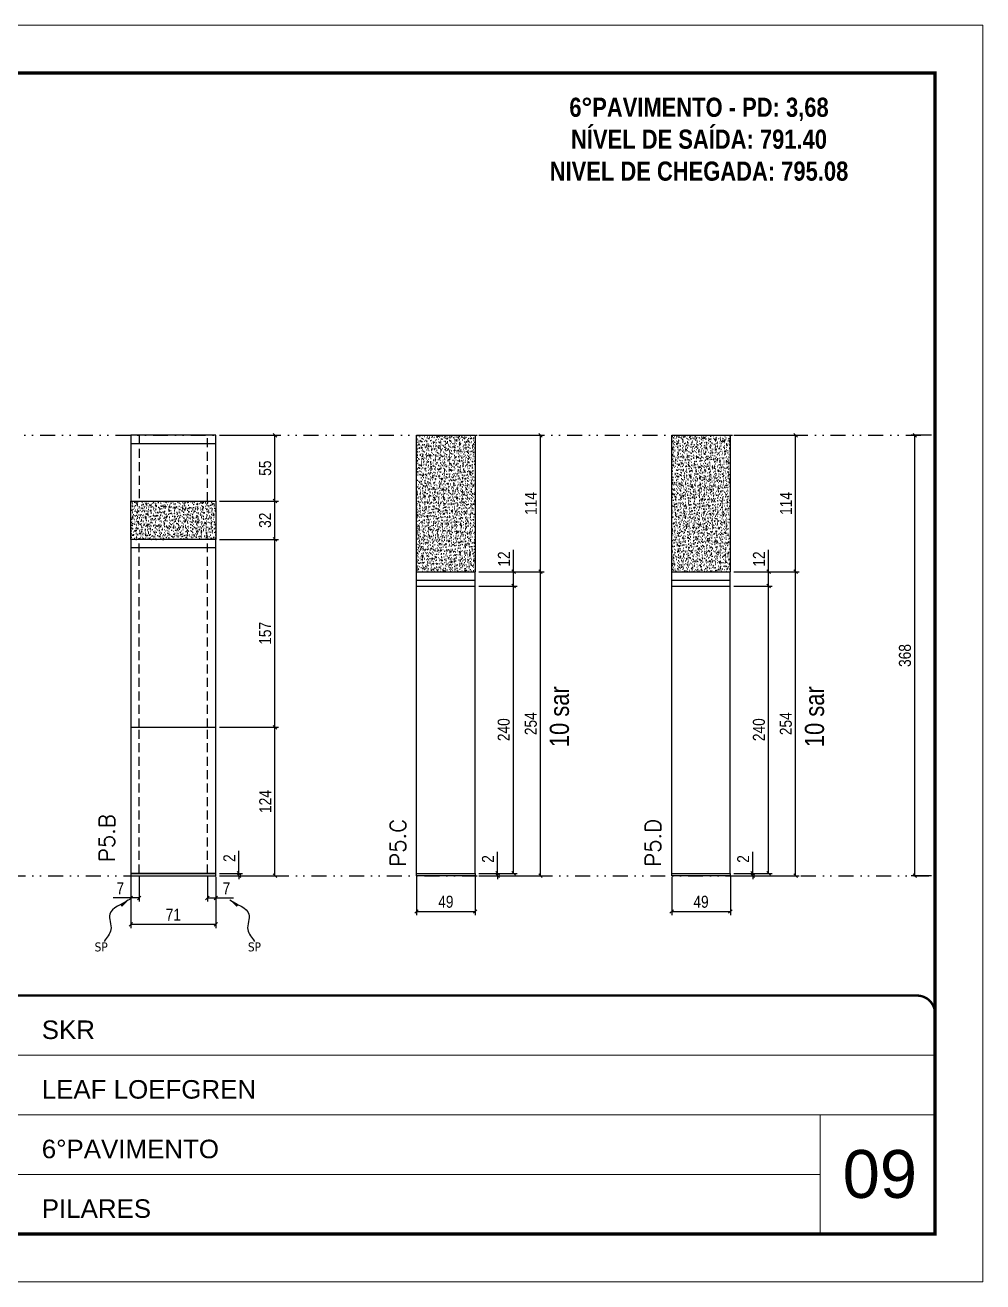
# Model space of a CAD drawing. Extents: x 14400 to 27878, y -21631 to 6985.
# Drawn here: x 15098 to 15898, y 3638 to 4688 of the extents above; entities that cross this region are included whole.
import ezdxf

# ---------------------------------------------------------------- set-up
doc = ezdxf.new("R2010")
doc.units = 0
for name, pattern in [('CONTINUO', [0]), ('DASHED', [0.75, 0.5, -0.25]), ('DIVIDE2', [0.625, 0.25, -0.125, 0, -0.125, 0, -0.125]), ('HIDDEN', [0.375, 0.25, -0.125])]:
    doc.linetypes.add(name, pattern=pattern)
for name, color, linetype, lineweight in [('CARIMBO', 255, 'Continuous', 9), ('Folhas', 255, 'Continuous', 9), ('SARRAFO DE PRESSAO', 251, 'DASHED', 9), ('Texto Seção', 7, 'Continuous', 15)]:
    doc.layers.add(name, color=color, linetype=linetype, lineweight=lineweight)
for name, color, linetype in [('COTA', 241, 'Continuous'), ('NOMENCLATURA', 7, 'Continuous'), ('Nível', 160, 'Continuous'), ('Painéis', 200, 'Continuous'), ('SARR_2.2x7', 40, 'Continuous'), ('Sarrafo de Pressão', 42, 'HIDDEN'), ('texto', 7, 'Continuous')]:
    doc.layers.add(name, color=color, linetype=linetype)
doc.styles.add('ARIAL', font='arial.ttf')
doc.styles.add('ARIAL_NARROW', font='ARIALN.TTF', dxfattribs={"height": 0.2})
doc.styles.add('COTA TECNICA', font='techl___.ttf', dxfattribs={"height": 10})
doc.styles.add('COTA TECNICA-50', font='techl___.ttf', dxfattribs={"height": 10})
doc.styles.add('REGUA-120', font='ROMANS.shx', dxfattribs={"height": 15})
doc.styles.add('ROMANC', font='techb___.ttf', dxfattribs={"height": 2.5})
doc.styles.get("Standard").update_dxf_attribs({"font": 'arial.ttf'})
doc.dimstyles.new('COTA PAINEL-50', dxfattribs={"dimtxt": 10, "dimasz": 3, "dimexe": 3, "dimexo": 3, "dimgap": 3, "dimtad": 1, "dimdec": 1, "dimzin": 12, "dimdsep": 46, "dimtxsty": 'COTA TECNICA-50', "dimblk1": 'OBLIQUE', "dimblk2": 'OBLIQUE', "dimsah": 1, "dimcen": 0.9, "dimclrd": 4, "dimclre": 4, "dimclrt": 240, "dimadec": 1, "dimazin": 3, "dimtfac": 1, "dimtdec": 1, "dimtmove": 0, "dimatfit": 3, "dimfxl": 1, "dimtolj": 1, "dimtzin": 12, "dimarcsym": 0})
doc.dimstyles.new('PAINEL', dxfattribs={"dimtxt": 10, "dimasz": 3, "dimexe": 3, "dimexo": 3, "dimgap": 3, "dimtad": 1, "dimdec": 1, "dimzin": 12, "dimdsep": 46, "dimtxsty": 'COTA TECNICA', "dimblk1": 'OBLIQUE', "dimblk2": 'OBLIQUE', "dimsah": 1, "dimcen": 0.9, "dimclrd": 4, "dimclre": 4, "dimclrt": 240, "dimadec": 1, "dimazin": 3, "dimtfac": 1, "dimtdec": 1, "dimtmove": 0, "dimatfit": 3, "dimfxl": 1, "dimtolj": 1, "dimtzin": 12, "dimarcsym": 0})
doc.dimstyles.get("Standard").update_dxf_attribs({"dimtxt": 0.18, "dimasz": 0.18, "dimexe": 0.18, "dimexo": 0.0625, "dimgap": 0.09, "dimtad": 0, "dimtih": 1, "dimtoh": 1, "dimdec": 4, "dimzin": 0, "dimdsep": 46, "dimtxsty": 'Standard', "dimcen": 0.09, "dimadec": 0, "dimazin": 0, "dimtfac": 1, "dimtdec": 4, "dimtofl": 0, "dimtmove": 0, "dimatfit": 3, "dimfxl": 1, "dimtolj": 1, "dimtzin": 0, "dimarcsym": 0})

# ---------------------------------------------------------------- blocks, each defined once
blk = doc.blocks.new('9999999999')
at = {"color": 30, "linetype": 'CONTINUO'}
for p, q in [((98564.6, 34379.6), (99584, 34379.6)), ((98564.6, 34329.8), (99488, 34329.8)), ((99584, 34329.8), (99488, 34329.8)), ((99488, 34329.8), (99488, 34230.2)), ((98564.6, 34280), (99488, 34280))]:
    blk.add_line(p, q, dxfattribs=at)
at = {"color": 30, "linetype": 'CONTINUO', "const_width": 2}
blk.add_lwpolyline([(99584, 34230.2), (99584, 34414.4, 0.414214), (99569, 34429.4), (98229, 34429.4, 0.414214), (98214, 34414.4), (98214, 34245.2, 0.414214), (98229, 34230.2), (99584, 34230.2)], format="xyb", dxfattribs=at)
at = {"layer": 'Folhas'}
blk.add_lwpolyline([(98139, 34190.2), (99624, 34190.2), (99624, 35240.2), (98139, 35240.2)], close=True, dxfattribs=at)
at = {"layer": 'Folhas', "color": 30, "const_width": 3}
blk.add_lwpolyline([(98214, 34230.2), (99584, 34230.2), (99584, 35200.2), (98214, 35200.2)], close=True, dxfattribs=at)
at = {"color": 7, "linetype": 'Continuous', "ltscale": 5, "style": 'ARIAL'}
for s, height, p in [('SKR', 15.48, (98837.7, 34393.1)), ('LEAF LOEFGREN', 15.483, (98837.7, 34343.3)), ('6°PAVIMENTO', 15.483, (98837.7, 34293.5)), ('PILARES', 15.48, (98837.7, 34243.7))]:
    blk.add_text(s, height=height, dxfattribs=at).set_placement(p)
blk = doc.blocks.new('_Oblique')
at = {"color": 0, "linetype": 'ByBlock', "lineweight": -2}
blk.add_line((-0.5, -0.5), (0.5, 0.5), dxfattribs=at)
blk = doc.blocks.new('*D2569')
at = {"layer": 'COTA', "color": 4, "lineweight": -2, "transparency": 16777216}
for p, q in [((15855.5, 4344.9), (15838.6, 4344.9)), ((15841.6, 3976.9), (15841.6, 4344.9)), ((15855.5, 3976.9), (15838.6, 3976.9))]:
    blk.add_line(p, q, dxfattribs=at)
at = {"layer": 'Defpoints', "color": 0, "transparency": 16777216}
for p in [(15841.6, 4344.9), (15858.5, 4344.9), (15858.5, 3976.9)]:
    blk.add_point(p, dxfattribs=at)
at = {"layer": 'COTA', "color": 4, "lineweight": -2, "transparency": 16777216, "xscale": 3, "yscale": 3, "zscale": 3}
for p, rotation in [((15841.6, 4344.9), 90), ((15841.6, 3976.9), 270)]:
    blk.add_blockref('_Oblique', p, dxfattribs=dict(at, rotation=rotation))
at = {"layer": 'COTA', "color": 240, "transparency": 16777216, "insert": (15833.4, 4160.9), "char_height": 10, "attachment_point": 5, "rotation": 90, "style": 'COTA TECNICA'}
blk.add_mtext('\\A1;368', dxfattribs=at)
blk = doc.blocks.new('*D2589')
at = {"layer": 'COTA', "color": 4, "lineweight": -2, "transparency": 16777216}
for p, q in [((15186.6, 3975.9), (15186.6, 3933.2)), ((15257.6, 3975.9), (15257.6, 3933.2)), ((15257.6, 3936.2), (15186.6, 3936.2))]:
    blk.add_line(p, q, dxfattribs=at)
at = {"layer": 'Defpoints', "color": 0, "transparency": 16777216}
for p in [(15186.6, 3978.9), (15257.6, 3978.9), (15186.6, 3936.2)]:
    blk.add_point(p, dxfattribs=at)
at = {"layer": 'COTA', "color": 4, "lineweight": -2, "transparency": 16777216, "xscale": 3, "yscale": 3, "zscale": 3, "rotation": 180}
blk.add_blockref('_Oblique', (15186.6, 3936.2), dxfattribs=at)
at = {"layer": 'COTA', "color": 4, "lineweight": -2, "transparency": 16777216, "xscale": 3, "yscale": 3, "zscale": 3}
blk.add_blockref('_Oblique', (15257.6, 3936.2), dxfattribs=at)
at = {"layer": 'COTA', "color": 240, "transparency": 16777216, "insert": (15222.1, 3944.3), "char_height": 10, "attachment_point": 5, "style": 'COTA TECNICA'}
blk.add_mtext('\\A1;71', dxfattribs=at)
blk = doc.blocks.new('*D2590')
at = {"layer": 'COTA', "color": 4, "lineweight": -2, "transparency": 16777216}
for p, q in [((15250.6, 3975.9), (15250.6, 3955.4)), ((15257.6, 3973.9), (15257.6, 3955.4)), ((15250.6, 3958.4), (15257.6, 3958.4)), ((15257.6, 3958.4), (15272.3, 3958.4))]:
    blk.add_line(p, q, dxfattribs=at)
at = {"layer": 'Defpoints', "color": 0, "transparency": 16777216}
for p in [(15250.6, 3978.9), (15257.6, 3976.9), (15257.6, 3958.4)]:
    blk.add_point(p, dxfattribs=at)
at = {"layer": 'COTA', "color": 4, "lineweight": -2, "transparency": 16777216, "xscale": 3, "yscale": 3, "zscale": 3, "rotation": 180}
blk.add_blockref('_Oblique', (15250.6, 3958.4), dxfattribs=at)
at = {"layer": 'COTA', "color": 4, "lineweight": -2, "transparency": 16777216, "xscale": 3, "yscale": 3, "zscale": 3}
blk.add_blockref('_Oblique', (15257.6, 3958.4), dxfattribs=at)
at = {"layer": 'COTA', "color": 240, "transparency": 16777216, "insert": (15266.5, 3966.4), "char_height": 10, "attachment_point": 5, "style": 'COTA TECNICA-50'}
blk.add_mtext('\\A1;7', dxfattribs=at)
blk = doc.blocks.new('*D2591')
at = {"layer": 'COTA', "color": 4, "lineweight": -2, "transparency": 16777216}
for p, q in [((15186.6, 3973.9), (15186.6, 3955.4)), ((15193.6, 3975.9), (15193.6, 3955.4)), ((15186.6, 3958.4), (15171.9, 3958.4)), ((15193.6, 3958.4), (15186.6, 3958.4))]:
    blk.add_line(p, q, dxfattribs=at)
at = {"layer": 'Defpoints', "color": 0, "transparency": 16777216}
for p in [(15186.6, 3976.9), (15193.6, 3978.9), (15186.6, 3958.4)]:
    blk.add_point(p, dxfattribs=at)
at = {"layer": 'COTA', "color": 4, "lineweight": -2, "transparency": 16777216, "xscale": 3, "yscale": 3, "zscale": 3, "rotation": 180}
blk.add_blockref('_Oblique', (15186.6, 3958.4), dxfattribs=at)
at = {"layer": 'COTA', "color": 4, "lineweight": -2, "transparency": 16777216, "xscale": 3, "yscale": 3, "zscale": 3}
blk.add_blockref('_Oblique', (15193.6, 3958.4), dxfattribs=at)
at = {"layer": 'COTA', "color": 240, "transparency": 16777216, "insert": (15177.8, 3966.4), "char_height": 10, "attachment_point": 5, "style": 'COTA TECNICA-50'}
blk.add_mtext('\\A1;7', dxfattribs=at)
blk = doc.blocks.new('*D2593')
at = {"layer": 'COTA', "color": 4, "linetype": 'ByBlock', "lineweight": -2, "transparency": 16777216}
for p, q in [((15260.6, 4100.9), (15310, 4100.9)), ((15307, 3976.9), (15307, 4100.9)), ((15260.6, 3976.9), (15310, 3976.9))]:
    blk.add_line(p, q, dxfattribs=at)
at = {"layer": 'Defpoints', "color": 0, "linetype": 'ByBlock', "transparency": 16777216}
for p in [(15257.6, 4100.9), (15307, 4100.9), (15257.6, 3976.9)]:
    blk.add_point(p, dxfattribs=at)
at = {"layer": 'COTA', "color": 4, "linetype": 'ByBlock', "lineweight": -2, "transparency": 16777216, "xscale": 3, "yscale": 3, "zscale": 3}
for p, rotation in [((15307, 4100.9), 90), ((15307, 3976.9), 270)]:
    blk.add_blockref('_Oblique', p, dxfattribs=dict(at, rotation=rotation))
at = {"layer": 'COTA', "color": 240, "linetype": 'ByBlock', "transparency": 16777216, "insert": (15298.9, 4038.9), "char_height": 10, "attachment_point": 5, "rotation": 90, "style": 'COTA TECNICA'}
blk.add_mtext('\\A1;124', dxfattribs=at)
blk = doc.blocks.new('*D2592')
at = {"layer": 'COTA', "color": 4, "lineweight": -2, "transparency": 16777216}
for p, q in [((15276.9, 3978.9), (15276.9, 3997.7)), ((15260.6, 3978.9), (15279.9, 3978.9)), ((15260.6, 3976.9), (15279.9, 3976.9)), ((15276.9, 3976.9), (15276.9, 3978.9)), ((15276.9, 3976.9), (15276.9, 3973.9))]:
    blk.add_line(p, q, dxfattribs=at)
at = {"layer": 'Defpoints', "color": 0, "transparency": 16777216}
for p in [(15257.6, 3978.9), (15257.6, 3976.9), (15276.9, 3976.9)]:
    blk.add_point(p, dxfattribs=at)
at = {"layer": 'COTA', "color": 4, "lineweight": -2, "transparency": 16777216, "xscale": 3, "yscale": 3, "zscale": 3}
for p, rotation in [((15276.9, 3978.9), 270), ((15276.9, 3976.9), 90)]:
    blk.add_blockref('_Oblique', p, dxfattribs=dict(at, rotation=rotation))
at = {"layer": 'COTA', "color": 240, "transparency": 16777216, "insert": (15268.9, 3991.6), "char_height": 10, "attachment_point": 5, "rotation": 90, "style": 'COTA TECNICA-50'}
blk.add_mtext('\\A1;2', dxfattribs=at)
blk = doc.blocks.new('*D2594')
at = {"layer": 'COTA', "color": 4, "linetype": 'ByBlock', "lineweight": -2, "transparency": 16777216}
for p, q in [((15260.6, 4100.9), (15310, 4100.9)), ((15307, 3976.9), (15307, 4100.9)), ((15260.6, 3976.9), (15310, 3976.9))]:
    blk.add_line(p, q, dxfattribs=at)
at = {"layer": 'Defpoints', "color": 0, "linetype": 'ByBlock', "transparency": 16777216}
for p in [(15257.6, 4100.9), (15307, 4100.9), (15257.6, 3976.9)]:
    blk.add_point(p, dxfattribs=at)
at = {"layer": 'COTA', "color": 4, "linetype": 'ByBlock', "lineweight": -2, "transparency": 16777216, "xscale": 3, "yscale": 3, "zscale": 3}
for p, rotation in [((15307, 4100.9), 90), ((15307, 3976.9), 270)]:
    blk.add_blockref('_Oblique', p, dxfattribs=dict(at, rotation=rotation))
at = {"layer": 'COTA', "color": 240, "linetype": 'ByBlock', "transparency": 16777216, "insert": (15298.9, 4038.9), "char_height": 10, "attachment_point": 5, "rotation": 90, "style": 'COTA TECNICA'}
blk.add_mtext('\\A1;124', dxfattribs=at)
blk = doc.blocks.new('*D2595')
at = {"layer": 'COTA', "color": 4, "lineweight": -2, "transparency": 16777216}
for p, q in [((15260.6, 4289.9), (15310, 4289.9)), ((15307, 4257.9), (15307, 4289.9)), ((15260.6, 4257.9), (15310, 4257.9))]:
    blk.add_line(p, q, dxfattribs=at)
at = {"layer": 'Defpoints', "color": 0, "transparency": 16777216}
for p in [(15257.6, 4289.9), (15307, 4289.9), (15257.6, 4257.9)]:
    blk.add_point(p, dxfattribs=at)
at = {"layer": 'COTA', "color": 4, "lineweight": -2, "transparency": 16777216, "xscale": 3, "yscale": 3, "zscale": 3}
for p, rotation in [((15307, 4289.9), 90), ((15307, 4257.9), 270)]:
    blk.add_blockref('_Oblique', p, dxfattribs=dict(at, rotation=rotation))
at = {"layer": 'COTA', "color": 240, "transparency": 16777216, "insert": (15298.8, 4273.9), "char_height": 10, "attachment_point": 5, "rotation": 90, "style": 'COTA TECNICA'}
blk.add_mtext('\\A1;32', dxfattribs=at)
blk = doc.blocks.new('*D2596')
at = {"layer": 'COTA', "color": 4, "lineweight": -2, "transparency": 16777216}
for p, q in [((15260.6, 4257.9), (15310, 4257.9)), ((15307, 4100.9), (15307, 4257.9)), ((15260.6, 4100.9), (15310, 4100.9))]:
    blk.add_line(p, q, dxfattribs=at)
at = {"layer": 'Defpoints', "color": 0, "transparency": 16777216}
for p in [(15257.6, 4257.9), (15307, 4257.9), (15257.6, 4100.9)]:
    blk.add_point(p, dxfattribs=at)
at = {"layer": 'COTA', "color": 4, "lineweight": -2, "transparency": 16777216, "xscale": 3, "yscale": 3, "zscale": 3}
for p, rotation in [((15307, 4257.9), 90), ((15307, 4100.9), 270)]:
    blk.add_blockref('_Oblique', p, dxfattribs=dict(at, rotation=rotation))
at = {"layer": 'COTA', "color": 240, "transparency": 16777216, "insert": (15298.9, 4179.4), "char_height": 10, "attachment_point": 5, "rotation": 90, "style": 'COTA TECNICA'}
blk.add_mtext('\\A1;157', dxfattribs=at)
blk = doc.blocks.new('*D2597')
at = {"layer": 'COTA', "color": 4, "lineweight": -2, "transparency": 16777216}
for p, q in [((15260.6, 4344.9), (15310, 4344.9)), ((15307, 4289.9), (15307, 4344.9)), ((15260.6, 4289.9), (15310, 4289.9))]:
    blk.add_line(p, q, dxfattribs=at)
at = {"layer": 'Defpoints', "color": 0, "transparency": 16777216}
for p in [(15257.6, 4344.9), (15307, 4344.9), (15257.6, 4289.9)]:
    blk.add_point(p, dxfattribs=at)
at = {"layer": 'COTA', "color": 4, "lineweight": -2, "transparency": 16777216, "xscale": 3, "yscale": 3, "zscale": 3}
for p, rotation in [((15307, 4344.9), 90), ((15307, 4289.9), 270)]:
    blk.add_blockref('_Oblique', p, dxfattribs=dict(at, rotation=rotation))
at = {"layer": 'COTA', "color": 240, "transparency": 16777216, "insert": (15298.9, 4317.4), "char_height": 10, "attachment_point": 5, "rotation": 90, "style": 'COTA TECNICA'}
blk.add_mtext('\\A1;55', dxfattribs=at)
blk = doc.blocks.new('*D2598')
at = {"layer": 'COTA', "color": 4, "lineweight": -2, "transparency": 16777216}
for p, q in [((15425.3, 3975.9), (15425.3, 3944)), ((15474.3, 3975.9), (15474.3, 3944)), ((15425.3, 3947), (15474.3, 3947))]:
    blk.add_line(p, q, dxfattribs=at)
at = {"layer": 'Defpoints', "color": 0, "transparency": 16777216}
for p in [(15425.3, 3978.9), (15474.3, 3978.9), (15474.3, 3947)]:
    blk.add_point(p, dxfattribs=at)
at = {"layer": 'COTA', "color": 4, "lineweight": -2, "transparency": 16777216, "xscale": 3, "yscale": 3, "zscale": 3, "rotation": 180}
blk.add_blockref('_Oblique', (15425.3, 3947), dxfattribs=at)
at = {"layer": 'COTA', "color": 4, "lineweight": -2, "transparency": 16777216, "xscale": 3, "yscale": 3, "zscale": 3}
blk.add_blockref('_Oblique', (15474.3, 3947), dxfattribs=at)
at = {"layer": 'COTA', "color": 240, "transparency": 16777216, "insert": (15449.8, 3955.1), "char_height": 10, "attachment_point": 5, "style": 'COTA TECNICA'}
blk.add_mtext('\\A1;49', dxfattribs=at)
blk = doc.blocks.new('*D2599')
at = {"layer": 'COTA', "color": 4, "lineweight": -2, "transparency": 16777216}
for p, q in [((15493, 3978.9), (15493, 3997)), ((15477.3, 3978.9), (15496, 3978.9)), ((15477.3, 3976.9), (15496, 3976.9)), ((15493, 3976.9), (15493, 3978.9)), ((15493, 3976.9), (15493, 3973.9))]:
    blk.add_line(p, q, dxfattribs=at)
at = {"layer": 'Defpoints', "color": 0, "transparency": 16777216}
for p in [(15474.3, 3978.9), (15474.3, 3976.9), (15493, 3978.9)]:
    blk.add_point(p, dxfattribs=at)
at = {"layer": 'COTA', "color": 4, "lineweight": -2, "transparency": 16777216, "xscale": 3, "yscale": 3, "zscale": 3}
for p, rotation in [((15493, 3978.9), 270), ((15493, 3976.9), 90)]:
    blk.add_blockref('_Oblique', p, dxfattribs=dict(at, rotation=rotation))
at = {"layer": 'COTA', "color": 240, "transparency": 16777216, "insert": (15485, 3990.9), "char_height": 10, "attachment_point": 5, "rotation": 90, "style": 'COTA TECNICA-50'}
blk.add_mtext('\\A1;2', dxfattribs=at)
blk = doc.blocks.new('*D2600')
at = {"layer": 'COTA', "color": 4, "lineweight": -2, "transparency": 16777216}
for p, q in [((15477.3, 4230.9), (15531.9, 4230.9)), ((15528.9, 3976.9), (15528.9, 4230.9)), ((15477.3, 3976.9), (15531.9, 3976.9))]:
    blk.add_line(p, q, dxfattribs=at)
at = {"layer": 'Defpoints', "color": 0, "transparency": 16777216}
for p in [(15474.3, 4230.9), (15528.9, 4230.9), (15474.3, 3976.9)]:
    blk.add_point(p, dxfattribs=at)
at = {"layer": 'COTA', "color": 4, "lineweight": -2, "transparency": 16777216, "xscale": 3, "yscale": 3, "zscale": 3}
for p, rotation in [((15528.9, 4230.9), 90), ((15528.9, 3976.9), 270)]:
    blk.add_blockref('_Oblique', p, dxfattribs=dict(at, rotation=rotation))
at = {"layer": 'COTA', "color": 240, "transparency": 16777216, "insert": (15520.8, 4103.9), "char_height": 10, "attachment_point": 5, "rotation": 90, "style": 'COTA TECNICA'}
blk.add_mtext('\\A1;254', dxfattribs=at)
blk = doc.blocks.new('*D2601')
at = {"layer": 'COTA', "color": 4, "lineweight": -2, "transparency": 16777216}
for p, q in [((15477.3, 4344.9), (15531.9, 4344.9)), ((15528.9, 4230.9), (15528.9, 4344.9)), ((15477.3, 4230.9), (15531.9, 4230.9))]:
    blk.add_line(p, q, dxfattribs=at)
at = {"layer": 'Defpoints', "color": 0, "transparency": 16777216}
for p in [(15474.3, 4344.9), (15528.9, 4344.9), (15474.3, 4230.9)]:
    blk.add_point(p, dxfattribs=at)
at = {"layer": 'COTA', "color": 4, "lineweight": -2, "transparency": 16777216, "xscale": 3, "yscale": 3, "zscale": 3}
for p, rotation in [((15528.9, 4344.9), 90), ((15528.9, 4230.9), 270)]:
    blk.add_blockref('_Oblique', p, dxfattribs=dict(at, rotation=rotation))
at = {"layer": 'COTA', "color": 240, "transparency": 16777216, "insert": (15520.8, 4287.9), "char_height": 10, "attachment_point": 5, "rotation": 90, "style": 'COTA TECNICA'}
blk.add_mtext('\\A1;114', dxfattribs=at)
blk = doc.blocks.new('*D2602')
at = {"layer": 'COTA', "color": 4, "lineweight": -2, "transparency": 16777216}
for p, q in [((15477.3, 4218.9), (15509.4, 4218.9)), ((15506.4, 3978.9), (15506.4, 4218.9)), ((15477.3, 3978.9), (15509.4, 3978.9))]:
    blk.add_line(p, q, dxfattribs=at)
at = {"layer": 'Defpoints', "color": 0, "transparency": 16777216}
for p in [(15474.3, 4218.9), (15506.4, 4218.9), (15474.3, 3978.9)]:
    blk.add_point(p, dxfattribs=at)
at = {"layer": 'COTA', "color": 4, "lineweight": -2, "transparency": 16777216, "xscale": 3, "yscale": 3, "zscale": 3}
for p, rotation in [((15506.4, 4218.9), 90), ((15506.4, 3978.9), 270)]:
    blk.add_blockref('_Oblique', p, dxfattribs=dict(at, rotation=rotation))
at = {"layer": 'COTA', "color": 240, "transparency": 16777216, "insert": (15498.2, 4098.9), "char_height": 10, "attachment_point": 5, "rotation": 90, "style": 'COTA TECNICA'}
blk.add_mtext('\\A1;240', dxfattribs=at)
blk = doc.blocks.new('*D2603')
at = {"layer": 'COTA', "color": 4, "lineweight": -2, "transparency": 16777216}
for p, q in [((15506.4, 4230.9), (15506.4, 4249.2)), ((15477.3, 4230.9), (15509.4, 4230.9)), ((15506.4, 4218.9), (15506.4, 4230.9)), ((15477.3, 4218.9), (15509.4, 4218.9))]:
    blk.add_line(p, q, dxfattribs=at)
at = {"layer": 'Defpoints', "color": 0, "transparency": 16777216}
for p in [(15474.3, 4230.9), (15506.4, 4230.9), (15474.3, 4218.9)]:
    blk.add_point(p, dxfattribs=at)
at = {"layer": 'COTA', "color": 4, "lineweight": -2, "transparency": 16777216, "xscale": 3, "yscale": 3, "zscale": 3}
for p, rotation in [((15506.4, 4230.9), 90), ((15506.4, 4218.9), 270)]:
    blk.add_blockref('_Oblique', p, dxfattribs=dict(at, rotation=rotation))
at = {"layer": 'COTA', "color": 240, "transparency": 16777216, "insert": (15498.3, 4241.5), "char_height": 10, "attachment_point": 5, "rotation": 90, "style": 'COTA TECNICA'}
blk.add_mtext('\\A1;12', dxfattribs=at)
blk = doc.blocks.new('*D2604')
at = {"layer": 'COTA', "color": 4, "lineweight": -2, "transparency": 16777216}
for p, q in [((15638.5, 3975.9), (15638.5, 3944)), ((15687.5, 3975.9), (15687.5, 3944)), ((15638.5, 3947), (15687.5, 3947))]:
    blk.add_line(p, q, dxfattribs=at)
at = {"layer": 'Defpoints', "color": 0, "transparency": 16777216}
for p in [(15638.5, 3978.9), (15687.5, 3978.9), (15687.5, 3947)]:
    blk.add_point(p, dxfattribs=at)
at = {"layer": 'COTA', "color": 4, "lineweight": -2, "transparency": 16777216, "xscale": 3, "yscale": 3, "zscale": 3, "rotation": 180}
blk.add_blockref('_Oblique', (15638.5, 3947), dxfattribs=at)
at = {"layer": 'COTA', "color": 4, "lineweight": -2, "transparency": 16777216, "xscale": 3, "yscale": 3, "zscale": 3}
blk.add_blockref('_Oblique', (15687.5, 3947), dxfattribs=at)
at = {"layer": 'COTA', "color": 240, "transparency": 16777216, "insert": (15663, 3955.1), "char_height": 10, "attachment_point": 5, "style": 'COTA TECNICA'}
blk.add_mtext('\\A1;49', dxfattribs=at)
blk = doc.blocks.new('*D2605')
at = {"layer": 'COTA', "color": 4, "lineweight": -2, "transparency": 16777216}
for p, q in [((15706.2, 3978.9), (15706.2, 3997)), ((15690.5, 3978.9), (15709.2, 3978.9)), ((15690.5, 3976.9), (15709.2, 3976.9)), ((15706.2, 3976.9), (15706.2, 3978.9)), ((15706.2, 3976.9), (15706.2, 3973.9))]:
    blk.add_line(p, q, dxfattribs=at)
at = {"layer": 'Defpoints', "color": 0, "transparency": 16777216}
for p in [(15687.5, 3978.9), (15687.5, 3976.9), (15706.2, 3978.9)]:
    blk.add_point(p, dxfattribs=at)
at = {"layer": 'COTA', "color": 4, "lineweight": -2, "transparency": 16777216, "xscale": 3, "yscale": 3, "zscale": 3}
for p, rotation in [((15706.2, 3978.9), 270), ((15706.2, 3976.9), 90)]:
    blk.add_blockref('_Oblique', p, dxfattribs=dict(at, rotation=rotation))
at = {"layer": 'COTA', "color": 240, "transparency": 16777216, "insert": (15698.2, 3990.9), "char_height": 10, "attachment_point": 5, "rotation": 90, "style": 'COTA TECNICA-50'}
blk.add_mtext('\\A1;2', dxfattribs=at)
blk = doc.blocks.new('*D2606')
at = {"layer": 'COTA', "color": 4, "lineweight": -2, "transparency": 16777216}
for p, q in [((15690.5, 4230.9), (15745, 4230.9)), ((15742, 3976.9), (15742, 4230.9)), ((15690.5, 3976.9), (15745, 3976.9))]:
    blk.add_line(p, q, dxfattribs=at)
at = {"layer": 'Defpoints', "color": 0, "transparency": 16777216}
for p in [(15687.5, 4230.9), (15742, 4230.9), (15687.5, 3976.9)]:
    blk.add_point(p, dxfattribs=at)
at = {"layer": 'COTA', "color": 4, "lineweight": -2, "transparency": 16777216, "xscale": 3, "yscale": 3, "zscale": 3}
for p, rotation in [((15742, 4230.9), 90), ((15742, 3976.9), 270)]:
    blk.add_blockref('_Oblique', p, dxfattribs=dict(at, rotation=rotation))
at = {"layer": 'COTA', "color": 240, "transparency": 16777216, "insert": (15733.9, 4103.9), "char_height": 10, "attachment_point": 5, "rotation": 90, "style": 'COTA TECNICA'}
blk.add_mtext('\\A1;254', dxfattribs=at)
blk = doc.blocks.new('*D2607')
at = {"layer": 'COTA', "color": 4, "lineweight": -2, "transparency": 16777216}
for p, q in [((15690.5, 4344.9), (15745, 4344.9)), ((15742, 4230.9), (15742, 4344.9)), ((15690.5, 4230.9), (15745, 4230.9))]:
    blk.add_line(p, q, dxfattribs=at)
at = {"layer": 'Defpoints', "color": 0, "transparency": 16777216}
for p in [(15687.5, 4344.9), (15742, 4344.9), (15687.5, 4230.9)]:
    blk.add_point(p, dxfattribs=at)
at = {"layer": 'COTA', "color": 4, "lineweight": -2, "transparency": 16777216, "xscale": 3, "yscale": 3, "zscale": 3}
for p, rotation in [((15742, 4344.9), 90), ((15742, 4230.9), 270)]:
    blk.add_blockref('_Oblique', p, dxfattribs=dict(at, rotation=rotation))
at = {"layer": 'COTA', "color": 240, "transparency": 16777216, "insert": (15734, 4287.9), "char_height": 10, "attachment_point": 5, "rotation": 90, "style": 'COTA TECNICA'}
blk.add_mtext('\\A1;114', dxfattribs=at)
blk = doc.blocks.new('*D2608')
at = {"layer": 'COTA', "color": 4, "lineweight": -2, "transparency": 16777216}
for p, q in [((15690.5, 4218.9), (15722.5, 4218.9)), ((15719.5, 3978.9), (15719.5, 4218.9)), ((15690.5, 3978.9), (15722.5, 3978.9))]:
    blk.add_line(p, q, dxfattribs=at)
at = {"layer": 'Defpoints', "color": 0, "transparency": 16777216}
for p in [(15687.5, 4218.9), (15719.5, 4218.9), (15687.5, 3978.9)]:
    blk.add_point(p, dxfattribs=at)
at = {"layer": 'COTA', "color": 4, "lineweight": -2, "transparency": 16777216, "xscale": 3, "yscale": 3, "zscale": 3}
for p, rotation in [((15719.5, 4218.9), 90), ((15719.5, 3978.9), 270)]:
    blk.add_blockref('_Oblique', p, dxfattribs=dict(at, rotation=rotation))
at = {"layer": 'COTA', "color": 240, "transparency": 16777216, "insert": (15711.4, 4098.9), "char_height": 10, "attachment_point": 5, "rotation": 90, "style": 'COTA TECNICA'}
blk.add_mtext('\\A1;240', dxfattribs=at)
blk = doc.blocks.new('*D2609')
at = {"layer": 'COTA', "color": 4, "lineweight": -2, "transparency": 16777216}
for p, q in [((15719.5, 4230.9), (15719.5, 4249.2)), ((15690.5, 4230.9), (15722.5, 4230.9)), ((15719.5, 4218.9), (15719.5, 4230.9)), ((15690.5, 4218.9), (15722.5, 4218.9))]:
    blk.add_line(p, q, dxfattribs=at)
at = {"layer": 'Defpoints', "color": 0, "transparency": 16777216}
for p in [(15687.5, 4230.9), (15719.5, 4230.9), (15687.5, 4218.9)]:
    blk.add_point(p, dxfattribs=at)
at = {"layer": 'COTA', "color": 4, "lineweight": -2, "transparency": 16777216, "xscale": 3, "yscale": 3, "zscale": 3}
for p, rotation in [((15719.5, 4230.9), 90), ((15719.5, 4218.9), 270)]:
    blk.add_blockref('_Oblique', p, dxfattribs=dict(at, rotation=rotation))
at = {"layer": 'COTA', "color": 240, "transparency": 16777216, "insert": (15711.4, 4241.5), "char_height": 10, "attachment_point": 5, "rotation": 90, "style": 'COTA TECNICA'}
blk.add_mtext('\\A1;12', dxfattribs=at)

msp = doc.modelspace()

# ---------------------------------------------------------------- hatches: boundary and pattern name
at = {"layer": 'COTA'}
h = msp.add_hatch(dxfattribs=at)
h.set_pattern_fill('AR-CONC', color=256, scale=0.03)
h.paths.add_polyline_path([(15474.35, 4344.86), (15425.35, 4344.86), (15425.35, 4230.86), (15474.35, 4230.86)])
h = msp.add_hatch(dxfattribs=at)
h.set_pattern_fill('AR-CONC', color=256, scale=0.03)
h.paths.add_polyline_path([(15687.48, 4344.86), (15638.48, 4344.86), (15638.48, 4230.86), (15687.48, 4230.86)])
h = msp.add_hatch(dxfattribs=at)
h.set_pattern_fill('AR-CONC', color=256, scale=0.03)
h.set_pattern_definition([(50, (-1458.269, -1214.575), (5.4655401, -0.4781726), [0.5715, -6.2865]), (355, (-1458.269, -1214.575), (-1.0573026, 5.7317054), [0.4572, -5.0292175]), (100.451445, (-1457.814, -1214.615), (4.4082374, 5.2535326), [0.4857003, -5.3427073]), (46.1842, (-1458.269, -1213.051), (8.1323712, -1.2612698), [0.85725, -9.42975]), (96.63556, (-1457.5915, -1213.156), (7.122124, 7.4227837), [0.7285507, -8.0140682]), (351.18415, (-1458.269, -1213.051), (7.122124, 7.4227837), [0.685799, -7.543792]), (21, (-1457.507, -1213.432), (4.5484317, -3.067956), [0.5715, -6.2865]), (326, (-1457.507, -1213.432), (1.8540609, 5.525639), [0.4572, -5.0292]), (71.451445, (-1457.128, -1213.688), (6.4024926, 2.457683), [0.4857003, -5.3426981]), (37.5, (-1458.2692, -1214.5751), (0.0926581, 2.53665117), [0, -4.96824, 0, -5.1054, 0, -5.04825]), (7.5, (-1458.2692, -1214.575), (2.00458988, 3.00541724), [0, -2.91084, 0, -4.85394, 0, -1.92405]), (327.5, (-1459.9685, -1214.5751), (4.06771786, -0.17186232), [0, -1.905, 0, -5.9436, 0, -7.8867]), (317.5, (-1460.7305, -1214.575), (4.44387544, 0.7627947), [0, -2.4765, 0, -3.94716, 0, -5.6007])])
h.paths.add_polyline_path([(15186.62, 4257.86), (15257.62, 4257.86), (15257.62, 4289.86), (15186.62, 4289.86)])

# ---------------------------------------------------------------- linework, layer by layer
for p, q in [((15425.35, 4230.86), (15425.35, 4344.86)), ((15425.35, 4344.86), (15474.35, 4344.86)), ((15474.35, 4344.86), (15474.35, 4230.86)), ((15638.48, 4230.86), (15638.48, 4344.86)), ((15638.48, 4344.86), (15687.48, 4344.86)), ((15687.48, 4344.86), (15687.48, 4230.86)), ((15186.62, 4257.86), (15186.62, 4289.86)), ((15186.62, 4289.86), (15257.62, 4289.86)), ((15257.62, 4289.86), (15257.62, 4257.86))]:
    msp.add_line(p, q, dxfattribs=at)
at = {"layer": 'Nível', "color": 4, "linetype": 'DIVIDE2', "ltscale": 50}
for p, q in [((14859.21, 4344.86), (15858.47, 4344.86)), ((14488.47, 3976.86), (15858.47, 3976.86))]:
    msp.add_line(p, q, dxfattribs=at)
at = {"layer": 'Painéis'}
for p, q in [((15257.62, 4344.86), (15186.62, 4344.86)), ((15186.62, 4344.86), (15186.62, 4289.86)), ((15257.62, 4289.86), (15257.62, 4344.86)), ((15186.62, 4289.86), (15257.62, 4289.86)), ((15186.62, 4257.86), (15186.62, 3978.86)), ((15257.62, 4257.86), (15186.62, 4257.86)), ((15257.62, 3978.86), (15257.62, 4257.86)), ((15425.35, 3978.86), (15425.35, 4230.86)), ((15425.35, 4230.86), (15474.35, 4230.86)), ((15474.35, 3978.86), (15474.35, 4230.86)), ((15638.48, 3978.86), (15638.48, 4230.86)), ((15638.48, 4230.86), (15687.48, 4230.86)), ((15687.48, 3978.86), (15687.48, 4230.86)), ((15425.35, 4218.86), (15474.35, 4218.86)), ((15638.48, 4218.86), (15687.48, 4218.86)), ((15257.62, 4100.86), (15186.62, 4100.86)), ((15186.62, 3978.86), (15257.62, 3978.86)), ((15425.35, 3978.86), (15474.35, 3978.86)), ((15425.35, 3978.86), (15474.35, 3978.86)), ((15425.35, 3976.86), (15425.35, 3978.86)), ((15474.35, 3976.86), (15425.35, 3976.86)), ((15474.35, 3978.86), (15474.35, 3976.86)), ((15638.48, 3978.86), (15687.48, 3978.86)), ((15638.48, 3978.86), (15687.48, 3978.86)), ((15638.48, 3976.86), (15638.48, 3978.86)), ((15687.48, 3976.86), (15638.48, 3976.86)), ((15687.48, 3978.86), (15687.48, 3976.86))]:
    msp.add_line(p, q, dxfattribs=at)
msp.add_lwpolyline([(15257.62, 3978.86), (15186.62, 3978.86), (15186.62, 3976.86), (15257.62, 3976.86)], close=True, dxfattribs=at)
at = {"layer": 'SARR_2.2x7'}
for p, q in [((15257.62, 4337.86), (15186.62, 4337.86)), ((15257.62, 4250.86), (15186.62, 4250.86)), ((15425.35, 4223.86), (15474.35, 4223.86)), ((15638.48, 4223.86), (15687.48, 4223.86))]:
    msp.add_line(p, q, dxfattribs=at)
at = {"layer": 'Sarrafo de Pressão', "ltscale": 30}
for p, q in [((15193.62, 4344.86), (15193.62, 4289.86)), ((15250.62, 4289.86), (15250.62, 4344.86)), ((15193.62, 4100.86), (15193.62, 4257.86)), ((15250.62, 4100.86), (15250.62, 4257.86)), ((15193.62, 3978.86), (15193.62, 4100.86)), ((15250.62, 3978.86), (15250.62, 4100.86))]:
    msp.add_line(p, q, dxfattribs=at)

# ---------------------------------------------------------------- block references
at = {"layer": 'SARRAFO DE PRESSAO', "color": 6, "linetype": 'ByBlock'}
msp.add_blockref('9999999999', (-83725.51, -30552.63), dxfattribs=at)

# ---------------------------------------------------------------- texts
at = {"layer": 'CARIMBO', "style": 'ARIAL'}
msp.add_text('09', height=40, dxfattribs=at).set_placement((15781.33, 3707.72))
at = {"layer": 'NOMENCLATURA', "style": 'ARIAL_NARROW'}
for p in [(15552.63, 4084.3), (15765.76, 4084.3)]:
    msp.add_text('10 sar', height=16, rotation=90, dxfattribs=at).set_placement(p)
at = {"layer": 'NOMENCLATURA', "color": 2, "insert": (15661.31, 4653.64), "char_height": 16, "attachment_point": 2, "style": 'ROMANC'}
msp.add_mtext_dynamic_manual_height_columns('\\P6°PAVIMENTO - PD: 3,68\\PNÍVEL DE SAÍDA: 791.40\\PNIVEL DE CHEGADA: 795.08', width=432.3511, gutter_width=1, heights=[0], dxfattribs=at)
at = {"layer": 'texto', "color": 0, "char_height": 7.5, "attachment_point": 5}
for insert in [(15161.84, 3917.37), (15289.86, 3917.37)]:
    msp.add_mtext('{\\fTahoma|b0|i0|c0|p34;\\C4;SP}', dxfattribs=dict(at, insert=insert))
at = {"layer": 'Texto Seção', "char_height": 13, "width": 285.3299, "attachment_point": 7, "rotation": 90, "style": 'REGUA-120'}
for s, insert in [('P5.B', (15173.15, 3988.11)), ('P5.C', (15416.3, 3984.27)), ('P5.D', (15629.44, 3984.27))]:
    msp.add_mtext(s, dxfattribs=dict(at, insert=insert))

# ---------------------------------------------------------------- dimensions: what is measured, and where the dimension line sits
at = {"layer": 'COTA'}
for base, p1, p2, angle, dimstyle, picture, middle in [((15306.98, 4344.86), (15257.62, 4289.86), (15257.62, 4344.86), 90, 'PAINEL', '*D2597', (15298.87, 4317.36)), ((15528.91, 4344.86), (15474.35, 4230.86), (15474.35, 4344.86), 90, 'PAINEL', '*D2601', (15520.84, 4287.86)), ((15742.05, 4344.86), (15687.48, 4230.86), (15687.48, 4344.86), 90, 'PAINEL', '*D2607', (15733.98, 4287.86)), ((15841.63, 4344.86), (15858.47, 3976.86), (15858.47, 4344.86), 90, 'PAINEL', '*D2569', (15833.39, 4160.86)), ((15306.98, 4289.86), (15257.62, 4257.86), (15257.62, 4289.86), 90, 'PAINEL', '*D2595', (15298.76, 4273.86)), ((15306.98, 4257.86), (15257.62, 4100.86), (15257.62, 4257.86), 90, 'PAINEL', '*D2596', (15298.87, 4179.36)), ((15506.35, 4230.86), (15474.35, 4218.86), (15474.35, 4230.86), 90, 'PAINEL', '*D2603', (15498.29, 4241.52)), ((15719.49, 4230.86), (15687.48, 4218.86), (15687.48, 4230.86), 90, 'PAINEL', '*D2609', (15711.43, 4241.52)), ((15506.35, 4218.86), (15474.35, 3978.86), (15474.35, 4218.86), 90, 'PAINEL', '*D2602', (15498.25, 4098.86)), ((15719.49, 4218.86), (15687.48, 3978.86), (15687.48, 4218.86), 90, 'PAINEL', '*D2608', (15711.39, 4098.86)), ((15186.62, 3958.35), (15193.62, 3978.86), (15186.62, 3976.86), 180, 'COTA PAINEL-50', '*D2591', (15177.75, 3966.42))]:
    dim = msp.add_linear_dim(base=base, p1=p1, p2=p2, angle=angle, dimstyle=dimstyle, dxfattribs=at)
    dim.commit()
    dim.dimension.update_dxf_attribs({"geometry": picture, "text_midpoint": middle})
for base, p1, p2, angle, picture, middle in [((15528.91, 4230.86), (15474.35, 3976.86), (15474.35, 4230.86), 90, '*D2600', (15520.8, 4103.86)), ((15742.05, 4230.86), (15687.48, 3976.86), (15687.48, 4230.86), 90, '*D2606', (15733.94, 4103.86)), ((15186.62, 3936.18), (15257.62, 3978.86), (15186.62, 3978.86), 180, '*D2589', (15222.12, 3944.26))]:
    dim = msp.add_linear_dim(base=base, p1=p1, p2=p2, angle=angle, dimstyle='PAINEL', override={"dimarcsym": 2}, dxfattribs=at)
    dim.commit()
    dim.dimension.update_dxf_attribs({"geometry": picture, "text_midpoint": middle})
at = {"layer": 'COTA', "linetype": 'ByBlock'}
for picture in ['*D2593', '*D2594']:
    dim = msp.add_aligned_dim(p1=(15257.62, 3976.86), p2=(15257.62, 4100.86), distance=-49.37, dimstyle='PAINEL', dxfattribs=at)
    dim.commit()
    dim.dimension.update_dxf_attribs({"geometry": picture, "text_midpoint": (15298.91, 4038.86)})
at = {"layer": 'COTA'}
for base, p1, p2, picture, middle in [((15276.87, 3976.86), (15257.62, 3978.86), (15257.62, 3976.86), '*D2592', (15276.87, 3991.61)), ((15493.05, 3978.86), (15474.35, 3976.86), (15474.35, 3978.86), '*D2599', (15493.05, 3990.92)), ((15706.18, 3978.86), (15687.48, 3976.86), (15687.48, 3978.86), '*D2605', (15706.18, 3990.92))]:
    dim = msp.add_linear_dim(base=base, p1=p1, p2=p2, angle=90, dimstyle='COTA PAINEL-50', dxfattribs=at)
    dim.commit()
    dim.dimension.update_dxf_attribs({"geometry": picture, "text_midpoint": middle, "dimtype": 160})
dim = msp.add_linear_dim(base=(15257.62, 3958.35), p1=(15250.62, 3978.86), p2=(15257.62, 3976.86), dimstyle='COTA PAINEL-50', dxfattribs=at)
dim.commit()
dim.dimension.update_dxf_attribs({"geometry": '*D2590', "text_midpoint": (15266.48, 3966.42)})
for base, p1, p2, picture, middle in [((15474.35, 3946.97), (15425.35, 3978.86), (15474.35, 3978.86), '*D2598', (15449.85, 3955.07)), ((15687.48, 3946.97), (15638.48, 3978.86), (15687.48, 3978.86), '*D2604', (15662.98, 3955.07))]:
    dim = msp.add_linear_dim(base=base, p1=p1, p2=p2, dimstyle='PAINEL', override={"dimarcsym": 2}, dxfattribs=at)
    dim.commit()
    dim.dimension.update_dxf_attribs({"geometry": picture, "text_midpoint": middle})

# ---------------------------------------------------------------- leaders
at = {"layer": 'COTA', "path_type": 1}
for points in [[(15184.79, 3956.68), (15169, 3944.84), (15169.93, 3931.84), (15164.37, 3922.06)], [(15269.45, 3956.68), (15285.23, 3944.84), (15284.31, 3931.84), (15289.86, 3922.06)]]:
    msp.add_leader(points, dimstyle='Standard', override={"dimasz": 8}, dxfattribs=at)

doc.saveas('drawing.dxf')
